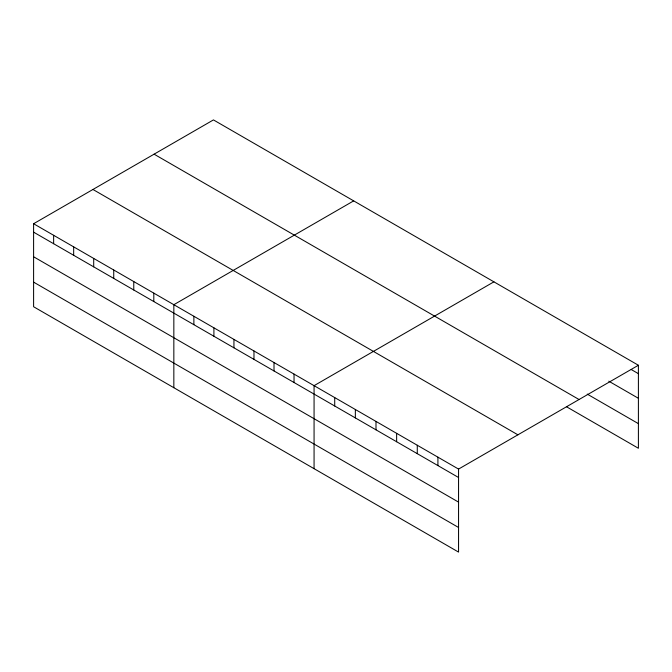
<?xml version="1.0" encoding="UTF-8"?>
<svg xmlns="http://www.w3.org/2000/svg" width="672" height="672" viewBox="0 0 672 672"><rect width="100%" height="100%" fill="white"/><g stroke="black" fill="none" stroke-linecap="round" stroke-linejoin="round"><path stroke-width="1.01" d="M458.556 502.118L458.556 469.081L33.6 223.734L33.6 306.743L458.556 552.09L458.556 502.118L33.6 256.771M566.605 406.812L638.4 448.266L638.4 365.257L213.444 119.91L33.6 223.734M353.682 200.869L173.838 304.702L173.838 387.71M493.912 281.837L314.068 385.669L314.068 468.678M458.556 469.081L638.4 365.257M631.218 369.524L638.4 373.666M608.782 381.184L638.4 398.286M587.244 394.111L638.4 423.646M154.098 154.174L579.054 399.521M92.946 189.47L517.902 434.818M33.6 232.151L458.556 477.498M33.6 282.131L458.556 527.478M437.917 457.17L437.917 465.578M417.278 445.25L417.278 453.667M396.631 433.331L396.631 441.748M375.992 421.42L375.992 429.828M355.354 409.5L355.354 417.917M334.715 397.58L334.715 405.997M294.042 374.102L294.042 382.511M274.008 362.536L274.008 370.944M253.974 350.969L253.974 359.377M233.94 339.402L233.94 347.819M213.906 327.835L213.906 336.252M193.872 316.268L193.872 324.685M153.804 293.135L153.804 301.552M133.77 281.568L133.77 289.985M113.736 270.001L113.736 278.418M93.702 258.434L93.702 266.851M73.668 246.868L73.668 255.284M53.634 235.301L53.634 243.718"/></g></svg>
